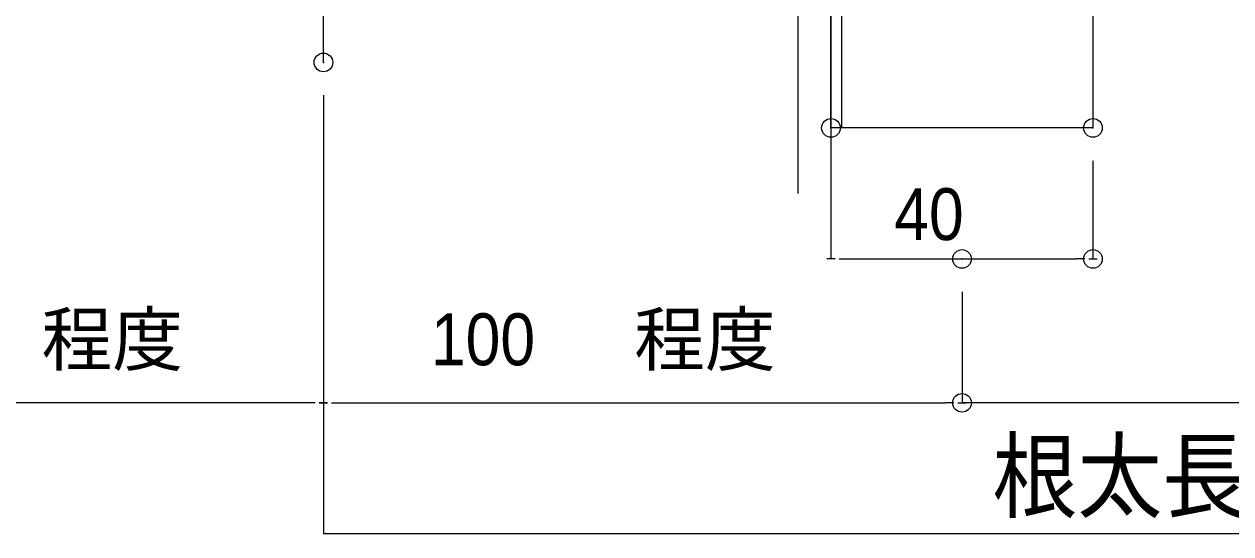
# Model space of a CAD drawing. Units: millimetres, scale not verified. Extents: x -12715 to 12220, y -3398 to 4210.
# Drawn here: x -3217.5 to -3033.2, y 2923 to 3000.8 of the extents above; entities that cross this region are included whole.
import ezdxf
from ezdxf.enums import TextEntityAlignment as Align

# ---------------------------------------------------------------- set-up
doc = ezdxf.new("R2010")
doc.units = ezdxf.units.MM
doc.header["$LTSCALE"] = 5.7
doc.header["$PDMODE"] = 32
doc.header["$PDSIZE"] = 2.85
doc.linetypes.add('CHAIN1', pattern=[8, 5, -1, 1, -1])
for name, color, linetype, lineweight in [('0-1_デッキ', 7, 'Continuous', 9), ('0-3_寸法', 7, 'Continuous', 9), ('0-4_一般', 4, 'Continuous', 9), ('0-7_0', 7, 'Continuous', 9)]:
    doc.layers.add(name, color=color, linetype=linetype, lineweight=lineweight)
doc.layers.add('0-8_DEFPOINTS', color=7, linetype='Continuous')
doc.styles.add('Osaka', font='')
doc.styles.add('ＭＳ ゴシック', font='')
doc.styles.get('Osaka').set_extended_font_data('Osaka')
doc.styles.get('ＭＳ ゴシック').set_extended_font_data('MS Gothic')

# ---------------------------------------------------------------- blocks, each defined once
blk = doc.blocks.new('_DOT')
at = {"layer": '0-7_0'}
for p, q in [((-20, 0), (-40, 0)), ((-10, 0), (10, 0))]:
    blk.add_line(p, q, dxfattribs=at)

msp = doc.modelspace()

# ---------------------------------------------------------------- linework, layer by layer
at = {"layer": '0-1_デッキ'}
for p, q in [((-3094.265, 2974.968), (-3094.265, 3539.968)), ((-3099.265, 2974.968), (-3099.265, 3052.468))]:
    msp.add_line(p, q, dxfattribs=at)
at = {"layer": '0-1_デッキ', "color": 2}
for points in [[(-3094.27, 3534.968), (-3054.27, 3534.968), (-3054.27, 2984.968), (-3094.27, 2984.968)], [(-3094.27, 3534.968), (-3092.67, 3534.968), (-3092.67, 2984.968), (-3094.27, 2984.968)]]:
    msp.add_lwpolyline(points, close=True, dxfattribs=at)
at = {"layer": '0-3_寸法'}
for p, q in [((-3171.765, 2989.968), (-3171.765, 2943)), ((-3171.765, 2989.968), (-3171.765, 2943)), ((-3094.27, 2979.968), (-3094.27, 2964.968)), ((-3054.27, 2979.968), (-3054.27, 2964.968)), ((-3091.766, 2964.968), (-3056.774, 2964.968)), ((-3074.268, 2959.968), (-3074.268, 2943)), ((-3174.269, 2943), (-3266.764, 2943)), ((-3169.261, 2943), (-3076.771, 2943))]:
    msp.add_line(p, q, dxfattribs=at)
at = {"layer": '0-3_寸法', "color": 4}
for p, q in [((-3171.765, 2989.968), (-3171.765, 2923)), ((-2910.156, 2943), (-3074.268, 2943)), ((-2910.156, 2923), (-3171.765, 2923))]:
    msp.add_line(p, q, dxfattribs=at)
at = {"layer": '0-4_一般', "linetype": 'CHAIN1'}
msp.add_line((-3171.765, 2994.968), (-3171.765, 3114.968), dxfattribs=at)
at = {"layer": '0-8_DEFPOINTS'}
for p in [(-3171.765, 2994.968), (-3171.765, 2994.968), (-3094.27, 2984.968), (-3054.27, 2984.968), (-3074.268, 2964.968), (-3054.27, 2964.968), (-3074.268, 2943)]:
    msp.add_point(p, dxfattribs=at)

# ---------------------------------------------------------------- block references
at = {"layer": '0-3_寸法', "xscale": 0.06259308, "yscale": 0.06259308, "rotation": 180}
for p in [(-3094.27, 2964.968), (-3171.765, 2943)]:
    msp.add_blockref('_DOT', p, dxfattribs=at)
at = {"layer": '0-3_寸法', "xscale": 0.06259308, "yscale": 0.06259308}
for p in [(-3054.27, 2964.968), (-3171.765, 2943), (-3074.268, 2943)]:
    msp.add_blockref('_DOT', p, dxfattribs=at)

# ---------------------------------------------------------------- texts
at = {"layer": '0-3_寸法', "style": 'Osaka', "width": 0.9}
for s, p in [('40', (-3084.612, 2965.468)), ('100', (-3155.351, 2946.366))]:
    msp.add_text(s, height=7.918, dxfattribs=at).set_placement(p, align=Align.BOTTOM_LEFT)
at = {"layer": '0-3_寸法', "style": 'Osaka'}
for p in [(-3214.808, 2946.366), (-3124.325, 2946.366)]:
    msp.add_text('程度', height=7.918, dxfattribs=at).set_placement(p, align=Align.BOTTOM_LEFT)
at = {"layer": '0-3_寸法', "color": 4, "style": 'ＭＳ ゴシック', "width": 0.9}
msp.add_text('根太長さ', height=10.56, dxfattribs=at).set_placement((-3069.624, 2923.415), align=Align.BOTTOM_LEFT)

doc.saveas('drawing.dxf')
